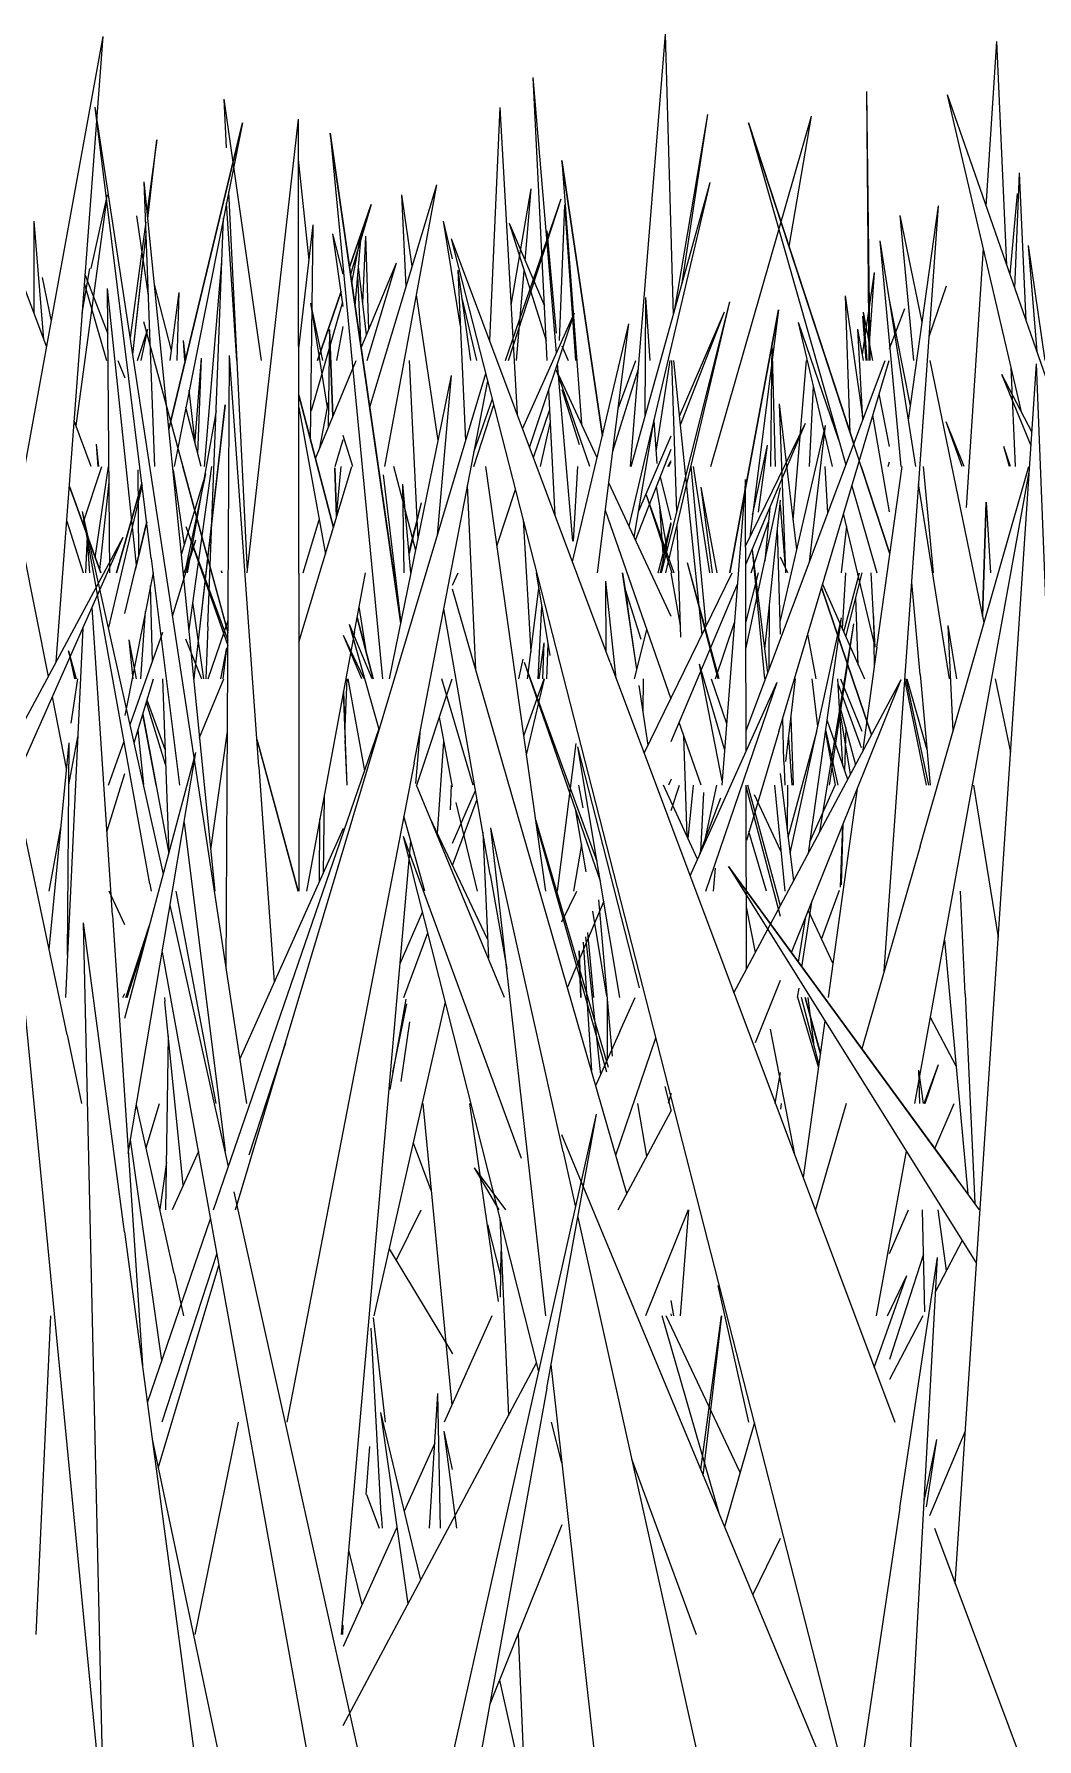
# Model space of a CAD drawing. Header units: millimetres. Extents: x -10020 to 20888, y -4665 to 12339.
# Drawn here: x 2300.48 to 2326.55, y 3072.08 to 3116.38 of the extents above; entities that cross this region are included whole.
import ezdxf

# ---------------------------------------------------------------- set-up
doc = ezdxf.new("R2010")
doc.units = ezdxf.units.MM
doc.layers.add('G-IMPT', color=8, linetype='Continuous', lineweight=9)

# ---------------------------------------------------------------- blocks, each defined once
blk = doc.blocks.new('Grass Array - 25_dwg-V22-West')
at = {"layer": 'G-IMPT'}
for p, q in [((2329.006, 3101.069), (2324.219, 3114.804)), ((2326.158, 3106.531), (2324.219, 3114.804)), ((2319.049, 3114.075), (2321.582, 3105.186)), ((2319.049, 3114.075), (2321.787, 3105.732)), ((2322.716, 3102.901), (2319.049, 3114.075)), ((2323.564, 3108.896), (2322.995, 3111.662)), ((2323.344, 3107.901), (2322.995, 3111.662)), ((2315.452, 3100.053), (2311.327, 3111.062)), ((2321.8, 3070.164), (2311.327, 3111.062)), ((2323.014, 3105.142), (2322.476, 3111.006)), ((2323.401, 3105.142), (2322.476, 3111.006)), ((2326.323, 3110.884), (2326.544, 3108.133)), ((2326.323, 3110.884), (2326.754, 3107.901)), ((2323.261, 3106.716), (2322.718, 3109.471)), ((2321.4, 3105.824), (2320.347, 3108.885)), ((2321.232, 3105.142), (2320.347, 3108.885)), ((2322.035, 3107.901), (2321.895, 3108.71)), ((2322.022, 3106.358), (2321.895, 3108.71)), ((2315.116, 3105.371), (2314.056, 3107.644)), ((2314.928, 3105.142), (2314.056, 3107.644)), ((2325.173, 3101.079), (2323.769, 3107.901)), ((2326.419, 3106.03), (2325.636, 3107.531)), ((2326.396, 3105.682), (2325.636, 3107.531)), ((2322.716, 3103.963), (2322.282, 3106.473)), ((2325.856, 3105.142), (2325.688, 3105.661)), ((2325.832, 3105.142), (2325.688, 3105.661)), ((2321.981, 3105.142), (2322.716, 3102.901)), ((2323.856, 3102.383), (2323.6, 3105.142)), ((2317.038, 3101.249), (2315.42, 3104.719)), ((2316.938, 3102.992), (2316.659, 3104.619)), ((2317.038, 3103.757), (2316.758, 3104.876)), ((2321.737, 3104.642), (2322.381, 3102.383)), ((2324.271, 3099.624), (2323.472, 3104.688)), ((2316.393, 3104.409), (2317.056, 3102.383)), ((2316.393, 3104.409), (2317.105, 3102.383)), ((2317.038, 3099.094), (2315.328, 3103.995)), ((2322.34, 3100.458), (2321.522, 3103.919)), ((2317.278, 3101.012), (2317.043, 3102.383)), ((2318.258, 3099.624), (2317.468, 3102.637)), ((2318.284, 3099.624), (2317.468, 3102.637)), ((2322.341, 3100.448), (2322.236, 3102.383)), ((2320.951, 3102.002), (2322.247, 3098.17)), ((2322.247, 3098.17), (2320.951, 3102.002)), ((2320.976, 3102.088), (2322.061, 3099.624)), ((2323.511, 3099.735), (2323.291, 3102.13)), ((2324.465, 3099.624), (2324.242, 3101.013)), ((2324.368, 3098.277), (2324.242, 3101.013)), ((2308.996, 3099.624), (2308.525, 3100.753)), ((2309.06, 3099.624), (2308.525, 3100.753)), ((2315.114, 3094.875), (2313.224, 3100.051)), ((2315.2, 3094.368), (2313.224, 3100.051)), ((2315.452, 3100.053), (2322.85, 3080.311)), ((2318.429, 3097.798), (2317.778, 3100.004)), ((2318.365, 3096.972), (2317.778, 3100.004)), ((2318.075, 3099.624), (2318.481, 3098.468)), ((2323.138, 3099.624), (2323.724, 3096.865)), ((2323.167, 3099.624), (2323.689, 3097.792)), ((2323.511, 3099.735), (2323.774, 3096.865)), ((2325.864, 3097.716), (2325.472, 3099.624)), ((2323.109, 3099.576), (2323.664, 3096.865)), ((2317.815, 3096.865), (2317.247, 3098.493)), ((2321.379, 3096.865), (2321.057, 3098.297)), ((2321.629, 3097.011), (2321.093, 3098.552)), ((2317.721, 3094.937), (2316.842, 3096.865)), ((2319.878, 3093.446), (2318.991, 3096.83)), ((2319.878, 3093.73), (2319.03, 3096.865)), ((2319.195, 3096.623), (2319.878, 3095.157)), ((2325.544, 3092.906), (2324.908, 3096.865)), ((2312.267, 3092.859), (2310.775, 3096.005)), ((2319.518, 3094.106), (2319.062, 3095.654)), ((2318.526, 3094.748), (2324.978, 3084.43)), ((2318.526, 3094.748), (2324.428, 3086.684)), ((2325.055, 3085.829), (2318.526, 3094.748)), ((2324.682, 3091.44), (2324.56, 3094.106)), ((2319.229, 3092.511), (2318.998, 3093.703)), ((2320.603, 3093.602), (2321.244, 3092.228)), ((2324.144, 3092.837), (2324.749, 3086.246)), ((2320.868, 3089.531), (2320.333, 3091.347)), ((2320.881, 3089.62), (2320.428, 3091.347)), ((2320.918, 3089.885), (2320.522, 3091.347)), ((2320.523, 3091.347), (2320.918, 3089.886)), ((2324.682, 3091.44), (2324.932, 3085.997)), ((2324.445, 3089.557), (2323.78, 3090.824)), ((2319.613, 3090.526), (2320.244, 3087.266)), ((2312.74, 3085.829), (2311.923, 3086.916)), ((2312.568, 3085.829), (2311.923, 3086.916)), ((2325.055, 3085.829), (2324.428, 3086.684)), ((2319.061, 3080.311), (2318.259, 3083.864)), ((2318.834, 3079.004), (2316.906, 3083.07)), ((2323.884, 3077.552), (2328.019, 3066.516))]:
    blk.add_line(p, q, dxfattribs=at)
blk = doc.blocks.new('Grass Array - 25_dwg-V23-West')
at = {"layer": 'G-IMPT'}
for p, q in [((2322.186, 3107.901), (2322.126, 3114.884)), ((2322.214, 3107.901), (2322.126, 3114.884)), ((2305.522, 3100.816), (2304.349, 3105.142)), ((2305.522, 3100.823), (2304.35, 3105.142)), ((2321.551, 3097.233), (2321.585, 3098.36))]:
    blk.add_line(p, q, dxfattribs=at)
blk = doc.blocks.new('Grass Array - 25_dwg-V24-West')
at = {"layer": 'G-IMPT'}
for p, q in [((2300.086, 3104.266), (2302.271, 3116.314)), ((2301.054, 3100.065), (2302.271, 3116.314)), ((2325.227, 3111.911), (2325.507, 3116.185)), ((2325.762, 3110.376), (2325.507, 3116.185)), ((2314.062, 3108.092), (2313.451, 3115.249)), ((2313.819, 3107.901), (2313.451, 3115.249)), ((2322.186, 3107.901), (2322.126, 3114.884)), ((2322.214, 3107.901), (2322.126, 3114.884)), ((2306.008, 3088.588), (2302.066, 3114.484)), ((2303.526, 3102.75), (2302.066, 3114.484)), ((2312.588, 3114.471), (2312.318, 3108.418)), ((2312.588, 3114.471), (2313.04, 3106.49)), ((2305.894, 3114.074), (2303.985, 3106.111)), ((2303.985, 3106.111), (2305.894, 3114.074)), ((2305.894, 3114.074), (2304.121, 3105.142)), ((2306.021, 3102.383), (2307.356, 3114.172)), ((2307.36, 3102.36), (2307.356, 3114.172)), ((2308.178, 3113.802), (2309.533, 3099.624)), ((2308.178, 3113.802), (2309.855, 3102.163)), ((2310.014, 3101.06), (2308.178, 3113.802)), ((2314.193, 3113.093), (2314.707, 3106.248)), ((2314.193, 3113.093), (2315.251, 3105.941)), ((2315.251, 3105.941), (2314.193, 3113.093)), ((2305.182, 3094.106), (2303.343, 3112.543)), ((2303.614, 3105.142), (2303.343, 3112.543)), ((2309.204, 3106.682), (2310.95, 3112.464)), ((2309.599, 3105.142), (2310.95, 3112.464)), ((2315.947, 3103.589), (2318.056, 3112.52)), ((2315.997, 3105.142), (2318.056, 3112.52)), ((2325.972, 3109.775), (2326.09, 3112.771)), ((2326.266, 3108.931), (2326.09, 3112.771)), ((2312.736, 3107.901), (2314.178, 3112.095)), ((2312.809, 3107.901), (2314.178, 3112.095)), ((2300.85, 3099.686), (2298.479, 3111.589)), ((2322.574, 3092.03), (2323.985, 3111.915)), ((2323.21, 3106.35), (2323.985, 3111.915)), ((2308.738, 3109.917), (2308.993, 3111.228)), ((2308.825, 3109.314), (2308.993, 3111.228)), ((2309.025, 3109.396), (2309.099, 3111.124)), ((2309.182, 3108.707), (2309.099, 3111.124)), ((2324.713, 3104.081), (2325.155, 3110.81)), ((2300.807, 3108.241), (2299.996, 3110.41)), ((2301.733, 3109.13), (2301.932, 3110.291)), ((2309.124, 3108.567), (2308.914, 3110.33)), ((2308.982, 3108.224), (2309.898, 3110.433)), ((2309.136, 3107.901), (2309.898, 3110.433)), ((2311.834, 3107.901), (2311.504, 3110.241)), ((2311.698, 3105.808), (2311.504, 3110.241)), ((2308.984, 3108.231), (2308.893, 3110.097)), ((2303.138, 3102.58), (2302.386, 3109.767)), ((2302.446, 3102.383), (2302.386, 3109.767)), ((2304.014, 3107.901), (2304.251, 3109.666)), ((2304.196, 3107.901), (2304.251, 3109.666)), ((2307.986, 3107.901), (2307.675, 3109.387)), ((2308.107, 3106.673), (2307.675, 3109.387)), ((2316.784, 3102.383), (2318.561, 3109.421)), ((2316.901, 3102.383), (2318.561, 3109.421)), ((2322.017, 3106.445), (2321.568, 3109.578)), ((2321.692, 3106.02), (2321.568, 3109.578)), ((2305.522, 3100.823), (2303.331, 3108.901)), ((2305.522, 3100.816), (2303.331, 3108.901)), ((2313.178, 3106.122), (2314.53, 3109.134)), ((2313.36, 3105.636), (2314.53, 3109.134)), ((2317.258, 3106.453), (2318.426, 3109.163)), ((2317.282, 3106.221), (2318.426, 3109.163)), ((2322.716, 3108.206), (2323.109, 3109.251)), ((2303.164, 3107.901), (2303.435, 3108.713)), ((2303.262, 3107.901), (2303.435, 3108.713)), ((2308.156, 3108.704), (2308.127, 3106.163)), ((2308.156, 3108.704), (2308.243, 3106.444)), ((2308.243, 3106.444), (2308.156, 3108.704)), ((2308.346, 3107.901), (2308.517, 3108.78)), ((2314.473, 3102.666), (2315.941, 3108.846)), ((2315.124, 3102.383), (2315.941, 3108.846)), ((2305.475, 3092.089), (2305.56, 3108.028)), ((2306.324, 3097.337), (2305.56, 3108.028)), ((2319.632, 3105.142), (2319.662, 3108.361)), ((2319.754, 3105.142), (2319.662, 3108.361)), ((2305.717, 3085.829), (2312.223, 3107.562)), ((2307.79, 3105.352), (2308.848, 3107.901)), ((2314.48, 3103.201), (2314.087, 3107.808)), ((2317.184, 3103.968), (2317.059, 3107.901)), ((2317.842, 3100.771), (2317.109, 3107.901)), ((2318.987, 3098.279), (2322.601, 3107.901)), ((2319.836, 3098.257), (2322.707, 3107.901)), ((2324.424, 3076.111), (2326.538, 3107.811)), ((2325.991, 3105.142), (2325.878, 3107.724)), ((2326.954, 3097.286), (2326.538, 3107.811)), ((2309.721, 3099.624), (2311.327, 3107.504)), ((2310.356, 3097.44), (2312.273, 3107.369)), ((2310.965, 3103.36), (2311.327, 3107.504)), ((2314.021, 3103.872), (2313.858, 3107.125)), ((2320.634, 3105.142), (2320.738, 3107.234)), ((2307.358, 3106.999), (2308.261, 3103.56)), ((2308.261, 3103.56), (2307.358, 3106.999)), ((2307.358, 3106.677), (2308.05, 3102.861)), ((2307.903, 3105.624), (2308.134, 3106.813)), ((2311.907, 3105.142), (2312.432, 3106.748)), ((2311.914, 3105.511), (2312.392, 3106.902)), ((2320.305, 3102.984), (2319.854, 3106.767)), ((2320.016, 3102.383), (2319.854, 3106.767)), ((2301.967, 3105.142), (2301.523, 3106.328)), ((2316.078, 3103.307), (2316.601, 3106.361)), ((2318.977, 3103.094), (2320.528, 3106.269)), ((2318.978, 3102.594), (2320.528, 3106.269)), ((2308.305, 3105.142), (2308.517, 3105.844)), ((2316.195, 3103.987), (2317.038, 3105.942)), ((2319.878, 3101.139), (2321.051, 3106.21)), ((2320.633, 3102.659), (2321.051, 3106.21)), ((2316.116, 3103.225), (2317.038, 3105.593)), ((2301.749, 3103.657), (2302.244, 3105.142)), ((2302.071, 3102.771), (2302.416, 3105.142)), ((2307.36, 3100.579), (2308.739, 3105.142)), ((2308.295, 3105.107), (2308.344, 3103.836)), ((2308.344, 3103.836), (2308.295, 3105.107)), ((2308.344, 3103.837), (2308.458, 3105.142)), ((2310.017, 3101.079), (2309.559, 3104.923)), ((2313.783, 3094.106), (2312.224, 3105.142)), ((2321.113, 3103.938), (2321.041, 3105.142)), ((2322.388, 3100.448), (2323.042, 3105.142)), ((2322.682, 3105.142), (2322.716, 3105.268)), ((2323.375, 3088.588), (2326.353, 3105.049)), ((2323.508, 3095.28), (2326.339, 3105.142)), ((2301.396, 3104.626), (2302.212, 3102.383)), ((2302.212, 3102.383), (2301.396, 3104.626)), ((2302.186, 3102.456), (2302.427, 3104.737)), ((2303.288, 3104.664), (2302.413, 3100.956)), ((2303.283, 3104.7), (2302.62, 3102.383)), ((2302.62, 3102.383), (2303.283, 3104.7)), ((2310.1, 3102.383), (2310.063, 3104.687)), ((2310.272, 3102.383), (2310.063, 3104.687)), ((2311.959, 3099.871), (2311.749, 3104.657)), ((2312.512, 3103.1), (2312.996, 3104.545)), ((2318.973, 3104.805), (2318.356, 3096.865)), ((2318.989, 3097.753), (2318.973, 3104.805)), ((2318.983, 3100.4), (2319.878, 3104.587)), ((2310.539, 3104.199), (2310.222, 3102.93)), ((2310.539, 3104.199), (2310.227, 3102.88)), ((2319.603, 3104.076), (2319.472, 3102.687)), ((2319.477, 3100.395), (2319.878, 3104.266)), ((2320.011, 3102.518), (2319.878, 3104.139)), ((2325.228, 3104.218), (2325.136, 3101.255)), ((2325.136, 3101.255), (2325.228, 3104.218)), ((2325.228, 3104.218), (2325.337, 3102.383)), ((2301.328, 3103.724), (2301.754, 3102.383)), ((2303.839, 3094.551), (2301.74, 3103.976)), ((2303.491, 3094.294), (2301.74, 3103.976)), ((2302.836, 3101.32), (2303.407, 3103.703)), ((2303.407, 3103.703), (2303.107, 3102.452)), ((2305.521, 3100.62), (2304.43, 3103.575)), ((2305.52, 3100.479), (2304.43, 3103.575)), ((2307.475, 3102.383), (2307.888, 3103.754)), ((2313.195, 3103.769), (2313.39, 3100.321)), ((2316.699, 3102.383), (2317.038, 3103.691)), ((2316.759, 3102.383), (2317.038, 3103.652)), ((2317.288, 3100.712), (2317.195, 3103.629)), ((2319.122, 3102.383), (2319.568, 3103.702)), ((2299.996, 3098.096), (2302.799, 3103.31)), ((2299.996, 3096.995), (2302.799, 3103.31)), ((2301.861, 3103.343), (2301.816, 3102.383)), ((2301.925, 3102.383), (2301.861, 3103.343)), ((2304.08, 3101.251), (2304.685, 3103.233)), ((2304.381, 3102.383), (2304.685, 3103.233)), ((2319.878, 3100.785), (2319.8, 3103.514)), ((2303.526, 3102.75), (2304.258, 3096.865)), ((2319.553, 3099.784), (2319.157, 3102.977)), ((2319.476, 3099.624), (2319.157, 3102.977)), ((2302.836, 3101.32), (2303.107, 3102.452)), ((2303.573, 3102.383), (2302.836, 3098.67)), ((2305.35, 3102.435), (2305.361, 3102.383)), ((2305.35, 3102.435), (2305.363, 3102.383)), ((2305.363, 3102.383), (2305.35, 3102.435)), ((2307.36, 3102.36), (2307.363, 3094.106)), ((2308.807, 3100.847), (2309.09, 3102.383)), ((2311.357, 3102.063), (2311.5, 3102.383)), ((2313.894, 3100.228), (2313.535, 3102.383)), ((2315.778, 3102.383), (2315.901, 3101.554)), ((2316.15, 3099.869), (2315.778, 3102.383)), ((2316.337, 3097.692), (2318.629, 3102.383)), ((2318.981, 3101.078), (2319.312, 3102.383)), ((2321.523, 3100.847), (2321.937, 3102.383)), ((2321.58, 3100.716), (2322.008, 3102.383)), ((2303.556, 3100.069), (2303.507, 3102.049)), ((2315.889, 3086.251), (2311.357, 3101.957)), ((2313.301, 3099.624), (2313.603, 3101.975)), ((2315.61, 3099.632), (2315.345, 3102.161)), ((2315.349, 3100.328), (2315.345, 3102.161)), ((2317.038, 3097.996), (2318.761, 3102.082)), ((2302.517, 3093.48), (2301.985, 3101.477)), ((2303.255, 3099.624), (2303.374, 3101.382)), ((2309.129, 3100.251), (2308.929, 3101.509)), ((2312.338, 3094.538), (2311.128, 3101.442)), ((2313.584, 3099.624), (2313.681, 3101.505)), ((2316.15, 3099.869), (2315.901, 3101.554)), ((2319.583, 3099.863), (2319.598, 3101.567)), ((2321.904, 3099.98), (2321.843, 3101.739)), ((2301.748, 3100.944), (2301.298, 3091.347)), ((2309.271, 3099.624), (2308.682, 3101.041)), ((2309.453, 3098.309), (2308.682, 3101.041)), ((2308.875, 3101.219), (2309.294, 3099.624)), ((2309.294, 3099.624), (2308.875, 3101.219)), ((2318.191, 3099.624), (2318.684, 3101.085)), ((2320.134, 3095.098), (2321.468, 3101.209)), ((2320.605, 3095.091), (2321.468, 3101.209)), ((2320.901, 3095.647), (2321.787, 3101.052)), ((2321.153, 3096.865), (2321.787, 3101.052)), ((2322.298, 3101.249), (2322.315, 3099.918)), ((2302.945, 3100.64), (2303.135, 3099.624)), ((2302.945, 3100.64), (2303.046, 3099.624)), ((2302.973, 3098.437), (2303.829, 3100.834)), ((2304.416, 3100.663), (2304.829, 3099.624)), ((2308.807, 3100.847), (2307.563, 3094.106)), ((2313.609, 3099.624), (2313.739, 3100.559)), ((2313.706, 3099.624), (2313.739, 3100.559)), ((2316.088, 3099.624), (2316.409, 3100.896)), ((2320.804, 3099.624), (2320.59, 3100.788)), ((2301.371, 3100.357), (2301.532, 3099.624)), ((2301.371, 3100.357), (2301.571, 3099.624)), ((2301.571, 3099.624), (2301.371, 3100.357)), ((2305.335, 3099.624), (2305.492, 3100.43)), ((2305.396, 3099.624), (2305.492, 3100.43)), ((2313.187, 3100.136), (2313.07, 3099.624)), ((2322.388, 3100.448), (2322.009, 3097.723)), ((2301.447, 3098.476), (2301.614, 3099.624)), ((2303.079, 3097.964), (2303.584, 3099.624)), ((2303.817, 3099.624), (2303.983, 3095.094)), ((2304.783, 3098.103), (2305.415, 3099.624)), ((2308.607, 3099.624), (2308.555, 3098.388)), ((2308.636, 3099.624), (2309.068, 3097.237)), ((2310.427, 3096.865), (2311.35, 3099.624)), ((2311.891, 3096.865), (2311.076, 3099.624)), ((2313.213, 3098.143), (2313.738, 3099.624)), ((2313.282, 3097.653), (2313.75, 3099.624)), ((2318.67, 3091.465), (2323.014, 3099.607)), ((2320.022, 3097.48), (2320.275, 3099.624)), ((2320.165, 3092.51), (2323.014, 3099.607)), ((2320.853, 3098.389), (2320.705, 3099.624)), ((2321.505, 3097.365), (2321.371, 3099.624)), ((2301.336, 3090.372), (2299.43, 3099.417)), ((2302.294, 3069.832), (2299.43, 3099.417)), ((2301.326, 3097.295), (2300.955, 3099.157)), ((2308.52, 3099.292), (2308.569, 3098.029)), ((2308.614, 3096.865), (2308.52, 3099.292)), ((2316.441, 3097.905), (2316.211, 3099.455)), ((2316.441, 3097.905), (2316.211, 3099.455)), ((2317.529, 3094.51), (2319.791, 3099.537)), ((2317.941, 3094.106), (2319.791, 3099.537)), ((2303.652, 3096.865), (2303.302, 3098.698)), ((2303.306, 3098.711), (2303.983, 3095.09)), ((2303.898, 3097.395), (2303.399, 3099.014)), ((2303.884, 3097.793), (2303.417, 3099.075)), ((2303.884, 3097.793), (2303.417, 3099.075)), ((2303.179, 3098.294), (2303.32, 3096.88)), ((2305.074, 3095.191), (2305.508, 3098.253)), ((2305.144, 3085.829), (2309.446, 3098.336)), ((2310.401, 3096.904), (2310.525, 3098.316)), ((2311.357, 3096.82), (2311.016, 3098.626)), ((2319.836, 3098.257), (2318.994, 3095.427)), ((2319.972, 3097.48), (2319.94, 3098.606)), ((2320.083, 3095.512), (2320.824, 3098.258)), ((2320.221, 3096.865), (2320.156, 3098.616)), ((2321.313, 3096.865), (2321.054, 3098.272)), ((2321.551, 3097.233), (2321.585, 3098.36)), ((2300.869, 3092.591), (2301.392, 3097.964)), ((2301.35, 3092.452), (2301.392, 3097.964)), ((2301.383, 3096.871), (2301.616, 3098.121)), ((2302.413, 3096.865), (2302.82, 3098.006)), ((2307.34, 3094.106), (2306.274, 3098.038)), ((2306.289, 3097.995), (2307.343, 3094.106)), ((2308.614, 3096.865), (2308.569, 3098.029)), ((2310.966, 3095.602), (2311.134, 3098)), ((2314.563, 3097.941), (2314.078, 3094.106)), ((2316.217, 3091.593), (2314.61, 3097.861)), ((2315.709, 3091.347), (2314.61, 3097.861)), ((2317.453, 3095.525), (2317.37, 3098.141)), ((2320.181, 3096.865), (2320.094, 3098.095)), ((2302.836, 3090.811), (2304.685, 3097.709)), ((2302.928, 3087.29), (2304.685, 3097.709)), ((2310.356, 3097.44), (2307.049, 3080.311)), ((2319.972, 3097.48), (2319.99, 3096.865)), ((2302.373, 3095.649), (2302.836, 3097.169)), ((2306.324, 3097.337), (2306.724, 3091.741)), ((2317.038, 3097.015), (2316.966, 3096.865)), ((2320.224, 3094.377), (2319.878, 3097.165)), ((2308.017, 3096.565), (2307.994, 3094.569)), ((2312.711, 3091.347), (2310.418, 3096.865)), ((2311.304, 3096.223), (2311.33, 3096.865)), ((2311.357, 3095.354), (2311.955, 3096.724)), ((2311.358, 3094.775), (2311.994, 3096.499)), ((2314.748, 3096.276), (2314.639, 3096.865)), ((2317.038, 3096.208), (2317.259, 3096.865)), ((2317.479, 3095.468), (2317.621, 3096.865)), ((2317.788, 3095.085), (2318.331, 3096.53)), ((2317.882, 3096.673), (2317.801, 3095.12)), ((2317.809, 3095.142), (2317.886, 3096.659)), ((2317.924, 3095.446), (2318.227, 3096.865)), ((2319.001, 3092.085), (2318.991, 3096.865)), ((2320.001, 3094.106), (2319.738, 3096.865)), ((2320.065, 3095.711), (2320.073, 3096.865)), ((2320.646, 3095.386), (2321.302, 3096.865)), ((2321.877, 3096.775), (2321.121, 3091.347)), ((2310.64, 3094.106), (2310.089, 3096.059)), ((2311.445, 3096.41), (2311.999, 3094.106)), ((2314.829, 3094.608), (2314.565, 3096.193)), ((2300.869, 3094.106), (2301.177, 3095.764)), ((2304.379, 3095.892), (2305.442, 3087.348)), ((2308.517, 3095.734), (2305.831, 3089.75)), ((2307.895, 3094.35), (2307.91, 3095.985)), ((2312.144, 3095.641), (2312.288, 3092.365)), ((2314.233, 3087.331), (2312.355, 3095.752)), ((2313.778, 3083.07), (2312.355, 3095.752)), ((2315.41, 3089.524), (2313.521, 3095.959)), ((2315.371, 3089.402), (2313.537, 3095.844)), ((2321.442, 3094.215), (2321.497, 3095.829)), ((2321.464, 3094.276), (2321.511, 3095.863)), ((2308.47, 3074.793), (2310.271, 3095.413)), ((2313.149, 3087.161), (2310.081, 3095.524)), ((2313.597, 3081.623), (2310.081, 3095.524)), ((2314.71, 3095.324), (2314.502, 3094.106)), ((2323.508, 3095.28), (2321.994, 3090.01)), ((2303.491, 3094.294), (2303.525, 3094.106)), ((2312.338, 3094.538), (2312.766, 3092.092)), ((2318.142, 3094.106), (2318.188, 3094.706)), ((2302.836, 3093.235), (2302.427, 3094.106)), ((2304.167, 3094.106), (2305.2, 3088.588)), ((2314.197, 3093.314), (2314.584, 3094.106)), ((2315.287, 3093.848), (2314.343, 3091.61)), ((2315.148, 3093.881), (2315.504, 3089.821)), ((2320.437, 3092.137), (2320.693, 3093.826)), ((2320.948, 3092.862), (2321.412, 3094.134)), ((2302.517, 3093.48), (2303.294, 3081.788)), ((2305.53, 3086.952), (2304.017, 3093.748)), ((2309.993, 3092.226), (2310.577, 3093.565)), ((2315.367, 3091.376), (2314.999, 3093.587)), ((2320.347, 3092.261), (2320.541, 3093.447)), ((2302.832, 3085.258), (2301.761, 3093.289)), ((2302.558, 3058.239), (2301.761, 3093.289)), ((2302.865, 3091.347), (2303.482, 3093.223)), ((2310.094, 3091.347), (2310.713, 3093.026)), ((2314.868, 3093.037), (2315.019, 3091.347)), ((2302.901, 3091.347), (2303.385, 3092.859)), ((2303.811, 3092.525), (2311.656, 3049.149)), ((2314.651, 3092.554), (2314.687, 3091.347)), ((2314.687, 3091.347), (2314.651, 3092.554)), ((2314.755, 3092.786), (2314.968, 3089.446)), ((2314.814, 3092.917), (2315.206, 3089.347)), ((2319.228, 3090.178), (2319.878, 3091.795)), ((2302.783, 3091.347), (2302.836, 3091.453)), ((2303.871, 3091.347), (2303.882, 3091.242)), ((2304.358, 3086.468), (2303.882, 3091.242)), ((2311.166, 3091.234), (2309.314, 3083.07)), ((2310.142, 3091.305), (2309.729, 3088.956)), ((2309.806, 3089.392), (2310.165, 3091.178)), ((2315.372, 3091.321), (2315.376, 3089.726)), ((2315.708, 3090.464), (2316.106, 3091.347)), ((2320.354, 3091.588), (2320.318, 3091.347)), ((2320.747, 3090.159), (2320.6, 3091.347)), ((2321.036, 3090.735), (2320.469, 3086.664)), ((2301.336, 3090.372), (2301.712, 3088.588)), ((2303.904, 3085.829), (2303.971, 3090.35)), ((2310.023, 3089.16), (2310.249, 3090.712)), ((2315.708, 3090.464), (2315.078, 3089.063)), ((2315.603, 3087.245), (2316.644, 3090.3)), ((2307.014, 3090.16), (2306.063, 3087.25)), ((2319.745, 3088.588), (2319.878, 3089.399)), ((2323.6, 3088.588), (2323.48, 3089.46)), ((2323.501, 3088.588), (2323.48, 3089.46)), ((2323.616, 3088.588), (2323.988, 3089.607)), ((2323.639, 3088.588), (2323.988, 3089.607)), ((2316.873, 3089.033), (2317.038, 3088.391)), ((2304.118, 3084.169), (2303.142, 3088.555)), ((2303.391, 3087.437), (2303.738, 3088.588)), ((2310.588, 3088.588), (2311.337, 3080.75)), ((2312.551, 3083.447), (2311.81, 3088.588)), ((2312.551, 3083.447), (2311.81, 3088.588)), ((2316.406, 3087.219), (2316.175, 3088.588)), ((2317.038, 3088.854), (2316.958, 3088.588)), ((2319.9, 3088.588), (2319.878, 3088.442)), ((2321.586, 3088.588), (2320.794, 3085.829)), ((2323.892, 3087.417), (2324.398, 3088.588)), ((2309.595, 3063.757), (2315.096, 3088.312)), ((2313.809, 3081.194), (2315.096, 3088.312)), ((2315.664, 3085.829), (2317.038, 3088.404)), ((2303.797, 3081.911), (2302.988, 3087.644)), ((2321.725, 3069.662), (2314.197, 3087.772)), ((2304.749, 3087.339), (2304.071, 3085.829)), ((2310.335, 3087.572), (2310.79, 3086.341)), ((2314.233, 3087.331), (2314.554, 3085.894)), ((2322.377, 3083.07), (2323.152, 3087.352)), ((2303.922, 3087.069), (2303.747, 3085.834)), ((2310.08, 3066.516), (2305.676, 3086.296)), ((2303.423, 3080.824), (2305.064, 3085.597)), ((2309.894, 3084.508), (2310.539, 3085.829)), ((2312.263, 3085.445), (2312.61, 3084.088)), ((2312.584, 3085.629), (2312.81, 3080.478)), ((2314.612, 3085.634), (2318.875, 3066.516)), ((2317.483, 3085.829), (2316.375, 3083.07)), ((2317.286, 3083.07), (2317.5, 3085.829)), ((2322.716, 3084.693), (2323.206, 3085.829)), ((2323.632, 3083.174), (2323.568, 3085.829)), ((2324.194, 3084.252), (2323.978, 3085.829)), ((2302.832, 3085.258), (2307.798, 3048)), ((2324.601, 3085.034), (2323.911, 3083.709)), ((2305.228, 3084.692), (2303.797, 3080.311)), ((2309.709, 3084.814), (2311.357, 3082.089)), ((2312.6, 3083.556), (2312.622, 3084.748)), ((2321.966, 3048), (2323.959, 3084.592)), ((2323.596, 3084.672), (2322.716, 3081.938)), ((2322.986, 3078.087), (2323.959, 3084.592)), ((2303.708, 3079.117), (2305.284, 3084.381)), ((2304.118, 3084.169), (2304.362, 3083.07)), ((2322.319, 3081.727), (2323.167, 3084.118)), ((2322.662, 3083.07), (2323.167, 3084.118)), ((2317.105, 3083.07), (2317.038, 3083.473)), ((2300.909, 3083.07), (2300.521, 3074.793)), ((2309.503, 3077.917), (2309.241, 3082.749)), ((2309.613, 3080.311), (2309.304, 3083.029)), ((2312.381, 3083.07), (2311.14, 3080.311)), ((2318.297, 3077.91), (2316.807, 3083.07)), ((2317.049, 3083.07), (2317.038, 3083.123)), ((2317.809, 3079.082), (2318.346, 3083.07)), ((2317.873, 3078.928), (2318.359, 3083.07)), ((2323.578, 3083.07), (2322.716, 3081.415)), ((2308.517, 3072.43), (2313.54, 3081.848)), ((2317.624, 3048.777), (2313.92, 3081.805)), ((2313.809, 3081.194), (2310.658, 3063.757)), ((2310.755, 3077.552), (2310.976, 3081.054)), ((2311.042, 3077.552), (2310.976, 3081.054)), ((2310.528, 3076.201), (2309.492, 3080.563)), ((2310.204, 3075.593), (2309.492, 3080.563)), ((2305.783, 3080.311), (2304.658, 3074.793)), ((2314.197, 3079.25), (2313.929, 3080.311)), ((2319.205, 3080.297), (2318.429, 3077.593)), ((2303.551, 3079.865), (2309.852, 3049.962)), ((2309.114, 3078.433), (2309.208, 3079.679)), ((2310.895, 3079.766), (2310.1, 3078.001)), ((2311.357, 3079.082), (2311.136, 3080.076)), ((2311.469, 3077.552), (2311.136, 3080.076)), ((2323.619, 3078.258), (2323.944, 3079.856)), ((2323.674, 3078.112), (2323.944, 3079.856)), ((2323.761, 3077.881), (2324.688, 3080.082)), ((2316.011, 3079.358), (2317.686, 3074.793)), ((2309.117, 3078.433), (2309.445, 3077.552)), ((2309.503, 3077.917), (2309.523, 3077.552)), ((2322.986, 3078.087), (2319.19, 3052.721)), ((2309.898, 3077.552), (2308.517, 3074.482)), ((2314.197, 3077.646), (2312.326, 3072.983)), ((2319.166, 3075.819), (2319.878, 3077.296)), ((2309.008, 3075.574), (2308.661, 3076.986)), ((2308.502, 3074.793), (2308.517, 3075.037)), ((2313.059, 3074.793), (2313.243, 3070.614)), ((2312.576, 3073.607), (2314.197, 3066.327))]:
    blk.add_line(p, q, dxfattribs=at)
blk = doc.blocks.new('Grass Array - Grass Array-V25-West')
for name in ['Grass Array - 25_dwg-V24-West', 'Grass Array - 25_dwg-V22-West', 'Grass Array - 25_dwg-V23-West']:
    blk.add_blockref(name, (0, 0))
blk = doc.blocks.new('Grass Array - 25_dwg-V31-West')
at = {"layer": 'G-IMPT'}
for p in [(2322.175, 3109.166), (2322.196, 3109.306)]:
    blk.add_line(p, (2322.126, 3114.884), dxfattribs=at)
blk = doc.blocks.new('Grass Array - 25_dwg-V32-West')
at = {"layer": 'G-IMPT'}
for p, q in [((2322.186, 3107.901), (2322.126, 3114.884)), ((2322.214, 3107.901), (2322.126, 3114.884)), ((2305.522, 3100.816), (2304.349, 3105.142)), ((2305.522, 3100.823), (2304.35, 3105.142)), ((2321.551, 3097.233), (2321.585, 3098.36))]:
    blk.add_line(p, q, dxfattribs=at)
blk = doc.blocks.new('Grass Array - Grass Array-V35-West')
for name in ['Grass Array - 25_dwg-V31-West', 'Grass Array - 25_dwg-V32-West', 'Grass Array - 25_dwg-V23-West', 'Grass Array - 25_dwg-V23-West', 'Grass Array - 25_dwg-V23-West', 'Grass Array - 25_dwg-V23-West', 'Grass Array - 25_dwg-V23-West', 'Grass Array - 25_dwg-V23-West', 'Grass Array - 25_dwg-V23-West', 'Grass Array - 25_dwg-V23-West']:
    blk.add_blockref(name, (0, 0))
blk = doc.blocks.new('Grass Array - 25_dwg-V46-West')
at = {"layer": 'G-IMPT'}
for p, q in [((2303.439, 3111.584), (2303.643, 3113.419)), ((2303.045, 3108.052), (2303.319, 3110.507))]:
    blk.add_line(p, q, dxfattribs=at)
blk = doc.blocks.new('Grass Array - 25_dwg-V47-West')
at = {"layer": 'G-IMPT'}
for p, q in [((2315.983, 3105.142), (2316.888, 3116.378)), ((2317.097, 3109.085), (2316.888, 3116.378)), ((2306.391, 3107.901), (2305.419, 3114.687)), ((2305.482, 3113.419), (2305.419, 3114.687)), ((2317.124, 3109.181), (2317.992, 3114.291)), ((2317.313, 3109.858), (2317.992, 3114.291)), ((2318.073, 3105.142), (2320.691, 3114.247)), ((2320.105, 3110.856), (2320.691, 3114.247)), ((2303.667, 3113.627), (2303.419, 3111.782)), ((2303.439, 3111.584), (2303.667, 3113.627)), ((2307.627, 3110.502), (2307.356, 3113.121)), ((2301.57, 3106.202), (2302.366, 3112.072)), ((2301.961, 3110.291), (2302.384, 3112.204)), ((2305.75, 3107.901), (2305.48, 3111.988)), ((2306.025, 3102.42), (2305.538, 3112.281)), ((2310.148, 3109.807), (2310.034, 3112.205)), ((2310.311, 3110.346), (2310.034, 3112.205)), ((2312.879, 3109.333), (2313.403, 3112.357)), ((2313.243, 3110.496), (2313.403, 3112.357)), ((2326.031, 3112.233), (2325.843, 3110.143)), ((2303.451, 3109.588), (2303.153, 3111.654)), ((2304.995, 3100.987), (2305.403, 3111.601)), ((2309.238, 3111.951), (2308.679, 3110.324)), ((2308.679, 3110.324), (2309.238, 3111.951)), ((2309.238, 3111.951), (2308.707, 3110.128)), ((2314.137, 3108.416), (2314.273, 3111.943)), ((2314.562, 3107.901), (2314.273, 3111.943)), ((2300.482, 3109.112), (2300.48, 3111.519)), ((2300.732, 3108.443), (2300.48, 3111.519)), ((2303.381, 3111.501), (2302.978, 3108.493)), ((2303.045, 3108.052), (2303.393, 3111.176)), ((2307.358, 3108.205), (2307.735, 3111.424)), ((2307.668, 3105.817), (2307.735, 3111.424)), ((2308.517, 3110.143), (2308.242, 3111.189)), ((2308.517, 3109.296), (2308.242, 3111.189)), ((2311.567, 3108.793), (2311.122, 3111.52)), ((2311.357, 3110.54), (2311.122, 3111.52)), ((2312.826, 3111.468), (2313.748, 3109.321)), ((2312.826, 3111.468), (2313.794, 3108.414)), ((2314.055, 3108.607), (2313.819, 3111.262)), ((2304.906, 3105.142), (2305.36, 3110.47)), ((2313.021, 3107.901), (2313.22, 3110.224)), ((2300.931, 3108.923), (2300.696, 3110.052)), ((2301.79, 3109.884), (2302.362, 3107.901)), ((2301.807, 3110.118), (2302.395, 3108.59)), ((2304.048, 3108.153), (2303.61, 3109.868)), ((2322.009, 3108.05), (2322.326, 3110.18)), ((2322.194, 3108.345), (2322.326, 3110.18)), ((2323.744, 3108.524), (2324.2, 3109.839)), ((2308.5, 3109.413), (2307.678, 3106.59)), ((2308.46, 3109.686), (2307.846, 3107.901)), ((2307.846, 3107.901), (2308.46, 3109.686)), ((2310.984, 3105.821), (2310.422, 3109.6)), ((2311.99, 3107.901), (2311.611, 3109.48)), ((2316.36, 3106.444), (2316.381, 3109.536)), ((2316.491, 3107.901), (2316.381, 3109.536)), ((2319.831, 3109.214), (2318.564, 3102.383)), ((2318.564, 3102.383), (2319.831, 3109.214)), ((2319.831, 3109.214), (2319.085, 3103.315)), ((2322.11, 3107.901), (2322.021, 3109.053)), ((2322.28, 3107.901), (2322.036, 3109.155)), ((2322.136, 3107.901), (2322.036, 3109.155)), ((2304.425, 3107.901), (2304.366, 3108.415)), ((2304.398, 3107.901), (2304.366, 3108.415)), ((2314.197, 3108.276), (2314.358, 3107.901)), ((2302.66, 3107.901), (2302.836, 3107.445)), ((2304.663, 3105.821), (2304.831, 3107.956)), ((2304.735, 3105.465), (2304.831, 3107.956)), ((2310.459, 3103.247), (2310.238, 3107.901)), ((2315.523, 3105.538), (2316.187, 3107.678)), ((2315.664, 3106.651), (2316.118, 3107.901)), ((2316.651, 3105.531), (2317.014, 3107.901)), ((2320.214, 3103.747), (2320.559, 3107.901)), ((2304.678, 3105.689), (2304.514, 3107.122)), ((2314.197, 3107.14), (2314.649, 3105.715)), ((2304.818, 3105.142), (2304.426, 3106.677)), ((2305.444, 3106.743), (2304.63, 3099.638)), ((2304.644, 3099.624), (2305.444, 3106.743)), ((2322.716, 3105.663), (2322.449, 3107.035)), ((2305.21, 3106.588), (2304.459, 3102.383)), ((2313.458, 3105.376), (2313.883, 3106.623)), ((2313.639, 3105.142), (2313.9, 3106.303)), ((2316.672, 3105.221), (2316.596, 3106.341)), ((2324.652, 3105.142), (2324.186, 3106.3)), ((2324.6, 3105.142), (2324.186, 3106.3)), ((2308.763, 3105.142), (2308.517, 3105.952)), ((2302.095, 3105.724), (2302.138, 3105.142)), ((2302.095, 3105.724), (2302.15, 3105.142)), ((2319.156, 3103.878), (2319.539, 3105.697)), ((2319.31, 3103.957), (2319.539, 3105.697)), ((2303.205, 3102.859), (2303.185, 3105.055)), ((2304.386, 3103.109), (2304.105, 3105.056)), ((2304.31, 3102.854), (2304.942, 3104.954)), ((2304.421, 3102.495), (2304.942, 3104.954)), ((2305.088, 3105.142), (2304.504, 3100.908)), ((2310.401, 3102.962), (2309.829, 3105.142)), ((2314.5, 3103.201), (2314.615, 3105.142)), ((2316.956, 3105.142), (2317.038, 3105.299)), ((2316.98, 3105.142), (2317.038, 3105.262)), ((2317.953, 3101), (2317.561, 3105.142)), ((2318.046, 3102.383), (2317.623, 3105.142)), ((2318.116, 3102.383), (2317.82, 3104.605)), ((2318.235, 3102.383), (2317.82, 3104.605)), ((2316.847, 3102.631), (2316.748, 3104.1)), ((2321.598, 3103.595), (2321.457, 3102.383)), ((2320.075, 3102.383), (2319.878, 3102.789)), ((2321.574, 3102.383), (2321.488, 3100.925)), ((2315.844, 3101.943), (2316.252, 3100.656)), ((2304.889, 3099.624), (2304.602, 3101.618)), ((2304.995, 3100.987), (2304.942, 3099.624)), ((2305.002, 3099.624), (2305.523, 3101.142)), ((2313.834, 3100.535), (2313.799, 3099.624)), ((2316.31, 3098.786), (2316.316, 3099.624)), ((2321.438, 3099.624), (2321.998, 3098.265)), ((2321.38, 3099.474), (2321.979, 3097.843)), ((2321.412, 3098.939), (2321.832, 3097.391)), ((2321.701, 3097.146), (2321.415, 3098.874))]:
    blk.add_line(p, q, dxfattribs=at)
blk = doc.blocks.new('Grass Array - Grass Array-V49-West')
for name in ['Grass Array - 25_dwg-V47-West', 'Grass Array - 25_dwg-V46-West', 'Grass Array - 25_dwg-V46-West', 'Grass Array - 25_dwg-V46-West']:
    blk.add_blockref(name, (0, 0))

msp = doc.modelspace()

# ---------------------------------------------------------------- block references
for name in ['Grass Array - Grass Array-V49-West', 'Grass Array - Grass Array-V25-West', 'Grass Array - Grass Array-V35-West']:
    msp.add_blockref(name, (0, 0))

doc.saveas('drawing.dxf')
